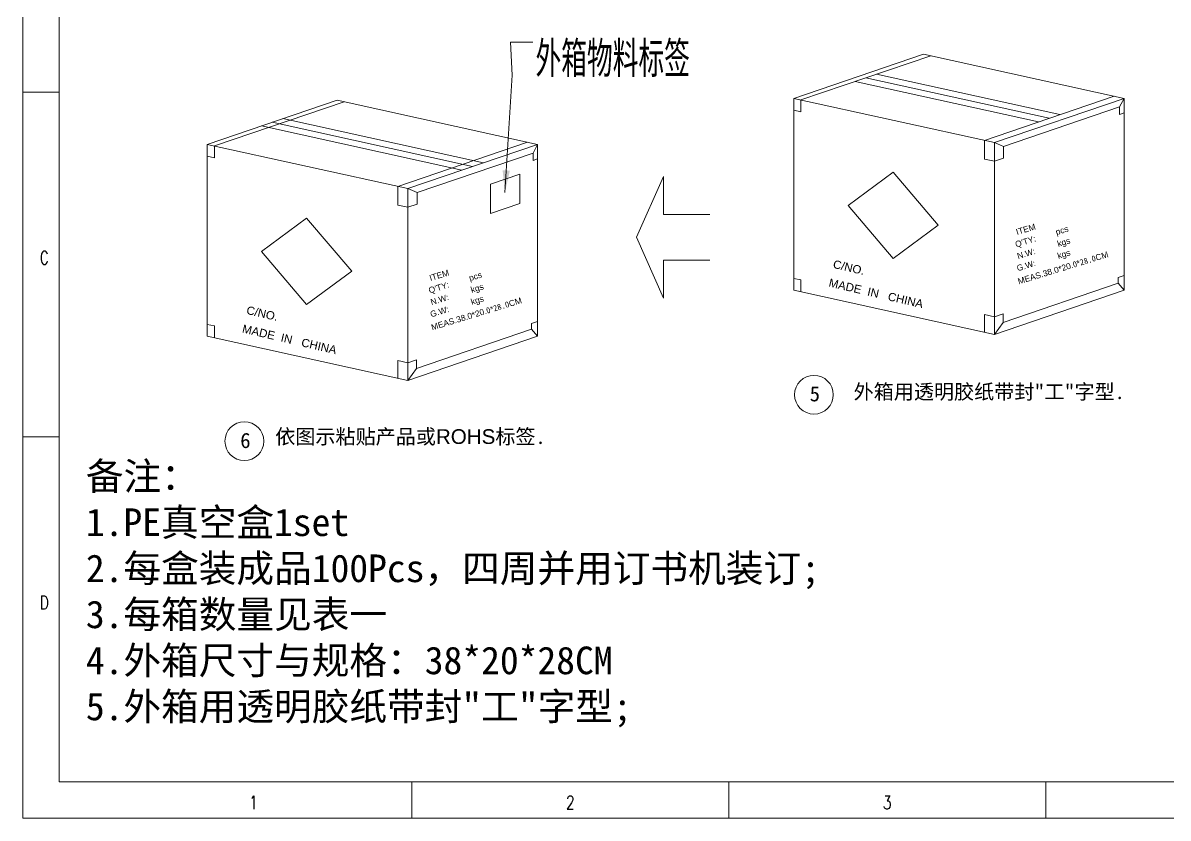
# Model space of a CAD drawing. Extents: x 2510 to 2656, y 707 to 760.
# Drawn here: x 2581.65 to 2623.12, y 707.35 to 736.14 of the extents above; entities that cross this region are included whole.
import ezdxf
from ezdxf.enums import TextEntityAlignment as Align

# ---------------------------------------------------------------- set-up
doc = ezdxf.new("R2010")
doc.units = 0
doc.header["$MEASUREMENT"] = 0
doc.layers.get('0').update_dxf_attribs({"linetype": 'CONTINUOUS', "lineweight": 20})
for name, color, linetype, lineweight in [('DIM', 3, 'CONTINUOUS', 9), ('HANBO', 7, 'CONTINUOUS', 9), ('Text', 4, 'CONTINUOUS', 15)]:
    doc.layers.add(name, color=color, linetype=linetype, lineweight=lineweight)
doc.styles.add('ROMANS', font='ROMANS.SHX', dxfattribs={"bigfont": 'gbcbig.shx'})
doc.styles.get("Standard").update_dxf_attribs({"font": 'simplex.shx', "bigfont": 'gbcbig.shx'})
doc.styles.add('細', font='')
doc.styles.get('細').set_extended_font_data('NSimSun')
doc.dimstyles.new('汉博电子', dxfattribs={"dimtxt": 0.5, "dimasz": 0.8, "dimexe": 0.12, "dimexo": 0.19, "dimgap": 0.15, "dimtad": 1, "dimzin": 1, "dimdsep": 46, "dimtxsty": 'ROMANS', "dimcen": 2.13, "dimclrd": 3, "dimclre": 3, "dimclrt": 2, "dimazin": 2, "dimtfac": 1, "dimtmove": 0, "dimatfit": 3, "dimfxl": 1, "dimlwd": 13, "dimlwe": 13, "dimarcsym": 0})

msp = doc.modelspace()

# ---------------------------------------------------------------- linework, layer by layer
at = {"linetype": 'ByBlock'}
for p, q in [((2609.565, 733.407), (2614.264, 735.009)), ((2609.824, 733.35), (2614.523, 734.952)), ((2614.264, 735.009), (2621.526, 733.407)), ((2612.174, 734.151), (2618.814, 732.686)), ((2612.563, 734.284), (2619.203, 732.819)), ((2611.784, 734.018), (2618.424, 732.553)), ((2588.322, 731.741), (2593.022, 733.343)), ((2588.582, 731.684), (2593.281, 733.286)), ((2593.022, 733.343), (2600.284, 731.741)), ((2609.565, 733.407), (2609.565, 726.465)), ((2609.565, 733.407), (2616.827, 731.805)), ((2609.824, 733.35), (2609.824, 732.923)), ((2616.464, 731.885), (2621.163, 733.487)), ((2616.827, 731.805), (2621.526, 733.407)), ((2621.363, 733.095), (2621.526, 733.407)), ((2621.526, 733.407), (2621.526, 726.465)), ((2609.565, 732.98), (2609.824, 732.923)), ((2617.161, 731.663), (2621.363, 733.095)), ((2621.363, 733.095), (2621.363, 732.828)), ((2621.363, 732.828), (2621.526, 732.883)), ((2590.282, 732.409), (2597.545, 730.807)), ((2590.672, 732.542), (2597.934, 730.94)), ((2591.061, 732.675), (2598.324, 731.073)), ((2588.322, 731.741), (2588.322, 724.799)), ((2588.322, 731.741), (2595.585, 730.139)), ((2588.582, 731.684), (2588.582, 731.257)), ((2595.222, 730.219), (2599.921, 731.821)), ((2595.585, 730.139), (2600.284, 731.741)), ((2600.121, 731.429), (2600.284, 731.741)), ((2600.284, 731.741), (2600.284, 724.799)), ((2616.464, 731.885), (2616.464, 731.21)), ((2616.827, 731.805), (2616.827, 724.863)), ((2617.161, 731.663), (2616.827, 731.805)), ((2617.161, 731.663), (2617.161, 731.244)), ((2588.322, 731.314), (2588.582, 731.257)), ((2595.919, 729.997), (2600.121, 731.429)), ((2600.121, 731.429), (2600.121, 731.162)), ((2600.121, 731.162), (2600.284, 731.217)), ((2616.464, 731.21), (2616.827, 731.13)), ((2616.827, 731.13), (2617.161, 731.244)), ((2598.575, 730.304), (2599.643, 730.668)), ((2599.643, 730.668), (2599.643, 729.6)), ((2613.162, 730.734), (2611.528, 729.533)), ((2614.796, 728.812), (2613.162, 730.734)), ((2595.222, 730.219), (2595.222, 729.544)), ((2595.919, 729.997), (2595.585, 730.139)), ((2595.585, 730.139), (2595.585, 723.197)), ((2595.919, 729.997), (2595.919, 729.578)), ((2598.575, 730.304), (2598.575, 729.236)), ((2595.222, 729.544), (2595.585, 729.464)), ((2595.585, 729.464), (2595.919, 729.578)), ((2598.575, 729.236), (2599.643, 729.6)), ((2613.162, 727.61), (2611.528, 729.533)), ((2591.919, 729.068), (2590.285, 727.867)), ((2593.553, 727.146), (2591.919, 729.068)), ((2614.796, 728.812), (2613.162, 727.61)), ((2591.919, 725.944), (2590.285, 727.867)), ((2593.553, 727.146), (2591.919, 725.944)), ((2609.565, 726.892), (2609.824, 726.835)), ((2609.824, 726.835), (2609.824, 726.408)), ((2617.148, 725.293), (2621.313, 726.713)), ((2621.313, 726.926), (2621.526, 726.999)), ((2621.313, 726.926), (2621.313, 726.713)), ((2621.313, 726.713), (2621.526, 726.465)), ((2609.565, 726.465), (2616.827, 724.863)), ((2616.827, 724.863), (2621.526, 726.465)), ((2616.464, 725.584), (2616.464, 724.943)), ((2616.464, 725.584), (2616.827, 725.504)), ((2616.827, 725.504), (2617.148, 725.613)), ((2617.148, 725.613), (2617.148, 725.293)), ((2588.322, 725.226), (2588.582, 725.169)), ((2588.582, 725.169), (2588.582, 724.742)), ((2595.905, 723.627), (2600.07, 725.047)), ((2600.07, 725.26), (2600.284, 725.333)), ((2600.07, 725.26), (2600.07, 725.047)), ((2600.07, 725.047), (2600.284, 724.799)), ((2617.148, 725.293), (2616.827, 724.863)), ((2588.322, 724.799), (2595.585, 723.197)), ((2595.585, 723.197), (2600.284, 724.799)), ((2595.222, 723.918), (2595.585, 723.838)), ((2595.222, 723.918), (2595.222, 723.277)), ((2595.585, 723.838), (2595.905, 723.947)), ((2595.905, 723.947), (2595.905, 723.627)), ((2595.905, 723.627), (2595.585, 723.197))]:
    msp.add_line(p, q, dxfattribs=at)
at = {"layer": 'DIM', "color": 240, "linetype": 'ByBlock'}
for p, q in [((2603.865, 728.38), (2604.84, 730.582)), ((2604.84, 730.582), (2604.84, 729.206)), ((2604.84, 729.206), (2606.526, 729.206)), ((2604.84, 726.178), (2603.865, 728.38)), ((2604.84, 727.554), (2606.526, 727.554)), ((2604.84, 727.554), (2604.84, 726.178))]:
    msp.add_line(p, q, dxfattribs=at)
at = {"layer": 'DIM', "linetype": 'ByBlock'}
for centre in [(2610.293, 722.679), (2589.666, 720.998)]:
    msp.add_circle(centre, 0.702, dxfattribs=at)
at = {"layer": 'HANBO'}
for p, q in [((2582.96, 733.637), (2581.646, 733.637)), ((2582.96, 721.153), (2581.646, 721.153)), ((2582.96, 719.784), (2582.96, 718.808)), ((2595.731, 708.668), (2595.731, 707.354)), ((2607.208, 708.668), (2607.208, 707.354)), ((2618.685, 708.668), (2618.685, 707.354))]:
    msp.add_line(p, q, dxfattribs=at)
at = {"layer": 'HANBO', "linetype": 'Continuous', "lineweight": 0}
for points in [[(2581.646, 759.92), (2655.724, 759.92), (2655.724, 707.354), (2581.646, 707.354)], [(2582.96, 758.606), (2654.409, 758.606), (2654.412, 708.668), (2582.96, 708.668)]]:
    msp.add_lwpolyline(points, close=True, dxfattribs=at)

# ---------------------------------------------------------------- texts
at = {"color": 2, "linetype": 'ByBlock', "attachment_point": 1, "style": '細'}
for s, insert, char_height, width, rotation in [("{\\fArial|b0|i0|c0|p32;Q'TY:         pcs}", (2617.554, 728.22), 0.21779, 2.58347, 16.9259), ('{\\fArial|b0|i0|c0|p32;ITEM}', (2617.585, 728.667), 0.21779, 2.58347, 16.9259), ('{\\fArial|b0|i0|c0|p32;N.W:          kgs}', (2617.625, 727.794), 0.21779, 2.58347, 16.9259), ('{\\fArial|b0|i0|c0|p32;G.W:          kgs}', (2617.613, 727.355), 0.21779, 2.58347, 16.9259), ('{\\fArial|b0|i0|c0|p32;MEAS.38.0*20.\\fNSimSun|b0|i0|c134|p32;0\\fArial|b0|i0|c0|p32;*\\fNSimSun|b0|i0|c134|p32;28.0\\fArial|b0|i0|c0|p32;CM}', (2617.65, 726.881), 0.217793, 2.58347, 16.9259), ('{\\fArial|b0|i0|c0|p32;C/NO.}', (2611.029, 727.565), 0.29806, 4.67263, 346.9388), ("{\\fArial|b0|i0|c0|p32;Q'TY:         pcs}", (2596.312, 726.554), 0.21779, 2.58347, 16.9259), ('{\\fArial|b0|i0|c0|p32;ITEM}', (2596.343, 727.001), 0.21779, 2.58347, 16.9259), ('{\\fArial|b0|i0|c0|p32;N.W:          kgs}', (2596.382, 726.128), 0.21779, 2.58347, 16.9259), ('{\\fArial|b0|i0|c0|p32;MADE  IN   CHINA}', (2610.875, 726.891), 0.29806, 4.67263, 346.9388), ('{\\fArial|b0|i0|c0|p32;G.W:          kgs}', (2596.371, 725.689), 0.21779, 2.58347, 16.9259), ('{\\fArial|b0|i0|c0|p32;MEAS.38.0*20.\\fNSimSun|b0|i0|c134|p32;0\\fArial|b0|i0|c0|p32;*\\fNSimSun|b0|i0|c134|p32;28.0\\fArial|b0|i0|c0|p32;CM}', (2596.407, 725.216), 0.217793, 2.58347, 16.9259), ('{\\fArial|b0|i0|c0|p32;C/NO.}', (2589.786, 725.899), 0.29806, 4.67263, 346.9388), ('{\\fArial|b0|i0|c0|p32;MADE  IN   CHINA}', (2589.633, 725.226), 0.29806, 4.67263, 346.9388)]:
    msp.add_mtext(s, dxfattribs=dict(at, insert=insert, char_height=char_height, width=width, rotation=rotation))
at = {"layer": 'DIM', "linetype": 'ByBlock', "attachment_point": 1}
for s, insert, char_height, width in [('外箱物料标签', (2600.21, 735.47), 1.2943, 31.56853), ('{\\fSimSun|b0|i0|c134|p54;外箱用透明胶纸带封"工"字型.}', (2611.73, 723.055), 0.5333, 13.00784), ('{\\fSimSun|b0|i0|c134|p54;依图示粘贴产品或\\fArial|b0|i0|c0|p32;ROHS\\fSimSun|b0|i0|c134|p54;标签.}', (2590.784, 721.431), 0.5333, 13.00784)]:
    msp.add_mtext(s, dxfattribs=dict(at, insert=insert, char_height=char_height, width=width))
at = {"layer": 'DIM', "linetype": 'ByBlock', "char_height": 0.55085, "width": 0.06914, "attachment_point": 1, "style": '細'}
for s, insert in [('{\\fSimSun|b0|i0|c134|p54;5}', (2610.139, 722.991)), ('{\\fSimSun|b0|i0|c134|p54;6}', (2589.517, 721.3))]:
    msp.add_mtext(s, dxfattribs=dict(at, insert=insert))
at = {"layer": 'HANBO', "style": 'ROMANS', "width": 0.75}
for s, p in [('C', (2582.421, 727.395)), ('D', (2582.421, 714.911)), ('1', (2589.993, 707.678)), ('2', (2601.47, 707.678)), ('3', (2612.946, 707.678))]:
    msp.add_text(s, height=0.483, dxfattribs=at).set_placement(p, align=Align.CENTER)
at = {"layer": 'Text', "linetype": 'ByBlock', "ltscale": 0.932966, "insert": (2583.926, 720.231), "char_height": 1, "width": 28.26004, "attachment_point": 1}
msp.add_mtext('{\\fSimSun|b0|i0|c134|p2;备注：  \\P1.PE真空盒1set\\P2.每盒装成品100Pcs，四周并用订书机装订;\\P3.每箱数量见表一\\P4.外箱尺寸与规格：38*20*28CM\\P\\fSimSun|b0|i0|c0|p2;5.\\fSimSun|b0|i0|c134|p2;外箱用透明胶纸带封\\fSimSun|b0|i0|c0|p2;"\\fSimSun|b0|i0|c134|p2;工\\fSimSun|b0|i0|c0|p2;"\\fSimSun|b0|i0|c134|p2;字型\\fSimSun|b0|i0|c0|p2;;}', dxfattribs=at)

# ---------------------------------------------------------------- leaders
at = {"layer": 'DIM', "linetype": 'ByBlock', "annotation_type": 0, "has_hookline": 1, "hookline_direction": 0, "text_width": 5.496}
msp.add_leader([(2599.1, 730.001), (2599.369, 734.249), (2599.31, 735.443), (2600.11, 735.443)], dimstyle='汉博电子', override={"dimgap": 0.1, "dimtad": 0}, dxfattribs=at)

doc.saveas('drawing.dxf')
